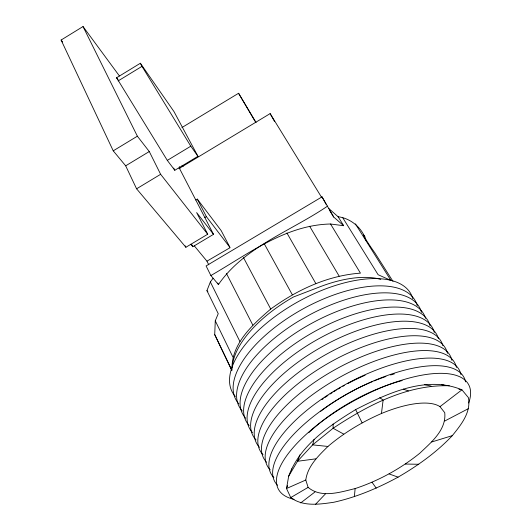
<?xml version="1.0" encoding="UTF-8"?>
<svg xmlns="http://www.w3.org/2000/svg" width="531" height="531" viewBox="0 0 531 531"><rect width="100%" height="100%" fill="white"/><g stroke="black" fill="none" stroke-linecap="round" stroke-linejoin="round"><path stroke-width="0.8" d="M333.123 423.937L333.09 428.265L312.633 444.872L297.499 461.28L288.678 476.188L286.508 488.527L290.742 497.58C303.155 506.873 319.39 504.35 333.687 502.28C356.321 497.275 377.76 488.195 398.071 477.15C417.831 465.687 436.568 452.312 452.299 435.652C460.961 424.893 471.249 412.448 468.422 397.646L461.93 389.82C426.201 374.979 387.504 393.391 355.651 409.593C328.862 426.021 299.962 445.383 288.678 476.188M231.941 370.718L214.716 334.596L215.274 320.784L218.234 313.675L206.931 290.636L210.362 281.961L213.037 278.271M232.027 369.689C231.071 343.756 252.703 324.521 270.73 309.035C297.015 289.88 327.667 275.509 360.449 273.146L330.541 224.002C285.406 224.965 248.296 254.03 210.867 275.536L206.088 265.945L322.025 196.868L333.68 217.013L343.663 225.708L330.541 224.002M354.363 496.711L355.133 488.58C378.61 480.787 400.593 468.74 419.835 453.195C431.066 442.436 446.571 429.971 444.739 412.68L439.987 406.646A78.017 28.893 -28.8 0 0 381.45 413.503C362.155 421.913 343.969 432.772 327.939 446.452C318.388 455.883 307.681 466.032 305.783 480.017L308.113 487.378C321.335 498.496 340.185 492.157 355.133 488.58M381.45 413.503L383.123 400.069L379.738 397.659M291.34 470.446L291.619 468.886M314.047 439.456L312.633 444.872L327.939 446.452M299.902 454.848L297.499 461.28L315.865 458.837M287.61 485.639L286.508 488.527L305.783 480.017M210.867 275.536L218.433 284.53C244.612 246.676 291.015 231.111 327.66 206.048M315.394 504.45L325.636 493.691M300.705 502.923L314.949 491.991M439.987 406.646L461.93 389.82L458.923 389.23M190.742 244.214L192.813 246.716L213.515 234.337L196.643 212.599L207.714 234.217L185.883 247.273L136.586 188.804L125.674 165.818L113.236 150.831L61.105 40.031L83.028 26.55L119.395 75.926M116.581 77.778L140.37 63.249L174.002 111.623L197.95 156.306L174.805 170.272L167.311 160.389L116.581 77.778L118.041 79.75M118.121 80.924L141.989 66.355L140.37 63.249M113.236 150.831L137.37 136.195L149.277 151.541L160.634 174.301L207.714 234.217M181.934 127.553L238.572 93.27L256.081 122.522M125.674 165.818L149.277 151.541M167.311 160.389L190.808 146.198L197.95 156.306M136.586 188.804L160.634 174.301M178.967 168.599L270.133 113.607L321.6 197.346M195.793 200.014L197.306 199.105L221.215 230.673L229.737 246.955M204.84 217.531L206.367 216.615L230.109 247.665L206.944 261.159L194.28 245.826M290.742 497.58L308.113 487.378M444.752 421.017L468.687 408.492M449.272 385.772C406.932 384.444 367.459 405.565 333.09 428.265L343.743 434.112M431.736 441.965L452.299 435.652M405.326 464.048L418.767 464.273M328.682 208.424L338.121 216.741C350.772 218.321 362.315 227.991 365.945 240.258M424.521 384.643L431.039 386.064M441.666 384.391L444.659 385.347M403.348 389.137L408.412 390.902M389.09 473.917L398.071 477.15M182.027 165.287L183.129 166.515M206.931 290.636L207.893 291.745M61.105 40.031L62.618 41.982M364.956 236.806L364.445 236.122A12.193 0.524 56.3 0 0 365.813 239.408A12.193 0.524 56.3 0 0 374.806 252.789L392.986 281.397M179.299 166.688L180.288 168.008M372.039 482.254L376.22 488.162M355.418 223.876L390.922 280.454L378.105 274.713L342.495 217.345M338.121 216.741L343.663 225.708M329.379 210.01L333.68 217.013M141.989 66.355L190.808 146.198M309.639 226.246L339.136 276.093M238.572 93.27L254.926 121.121M286.919 232.983L315.786 283.468M270.133 113.607L274.56 121.533M322.025 196.868L326.193 204.455M264.246 243.756L292.322 294.765M243.53 257.674L270.73 309.035M197.306 199.105L206.367 216.615M179.173 167.823L213.515 234.337M173.69 168.088L174.805 170.272M226.478 273.558L252.796 325.065M206.944 261.159L208.769 264.796M217.697 283.056L218.433 284.53M191.718 244.506L192.813 246.716M210.362 281.961L239.906 341.493M83.028 26.55L137.37 136.195M355.651 409.593L362.076 422.822M185.173 245.82L185.883 247.273M215.274 320.784L232.883 357.011M214.716 334.596L231.616 369.735M232.339 367.007A93.536 44.458 -28.9 0 1 293.444 296.995L317.638 287.696A91.75 43.522 -28.9 0 1 380.78 279.352M277.547 485.254A108.005 41.677 -28.9 0 1 349.464 392.701A108.005 41.677 -28.9 0 1 465.581 381.875M245.707 418.222A103.392 46.243 -28.9 0 1 310.376 324.043A103.392 46.243 -28.9 0 1 425.543 318.328M263.057 454.748A105.901 43.827 -28.9 0 1 332.034 361.166A105.901 43.827 -28.9 0 1 447.474 353.361M238.904 403.892A102.403 47.146 -28.9 0 1 302.982 308.929A102.403 47.146 -28.9 0 1 417.24 305.664M256.022 439.933A104.886 44.83 -28.9 0 1 322.702 346.385A104.886 44.83 -28.9 0 1 438.447 338.645M249.178 425.53A103.897 45.772 -28.9 0 1 315.261 331.145A103.897 45.772 -28.9 0 1 430.09 325.895M252.55 432.632A104.381 45.308 -28.9 0 1 319.297 338.453A104.381 45.308 -28.9 0 1 434.305 332.532M235.386 396.491A101.899 47.604 -28.9 0 1 298.794 301.342A101.899 47.604 -28.9 0 1 412.846 298.741M273.87 477.522A107.468 42.234 -28.9 0 1 345.037 384.69A107.468 42.234 -28.9 0 1 460.988 374.64M259.52 447.308A105.39 44.332 -28.9 0 1 326.996 353.925A105.39 44.332 -28.9 0 1 442.854 345.635M320.731 411.266A94.903 37.017 -28.9 0 1 372.51 381.557M374.096 380.9A94.903 37.017 -28.9 0 1 385.957 376.499M390.59 375.012A94.903 37.017 -28.9 0 1 394.354 373.904M242.289 411.021A102.895 46.701 -28.9 0 1 307.024 316.244A102.895 46.701 -28.9 0 1 421.475 312.334M308.743 432.752A95.354 36.539 -28.9 0 1 402.133 380.574M266.628 462.269A106.419 43.31 -28.9 0 1 336.322 368.926A106.419 43.31 -28.9 0 1 451.934 360.383M321.985 399.584A94.445 37.489 -28.9 0 1 323.293 398.655M324.614 397.732A94.445 37.489 -28.9 0 1 327.985 395.436M330.05 394.068A94.445 37.489 -28.9 0 1 332.14 392.721M333.548 391.838A94.445 37.489 -28.9 0 1 336.382 390.086M337.809 389.23A94.445 37.489 -28.9 0 1 340.676 387.544M342.834 386.309A94.445 37.489 -28.9 0 1 344.28 385.506M347.938 383.515A94.445 37.489 -28.9 0 1 365.102 375.251M294.068 499.346A108.543 41.106 -28.9 0 1 353.54 401.024A108.543 41.106 -28.9 0 1 468.667 402.989M270.233 469.855A106.943 42.779 -28.9 0 1 340.656 376.764A106.943 42.779 -28.9 0 1 456.434 367.479"/></g></svg>
